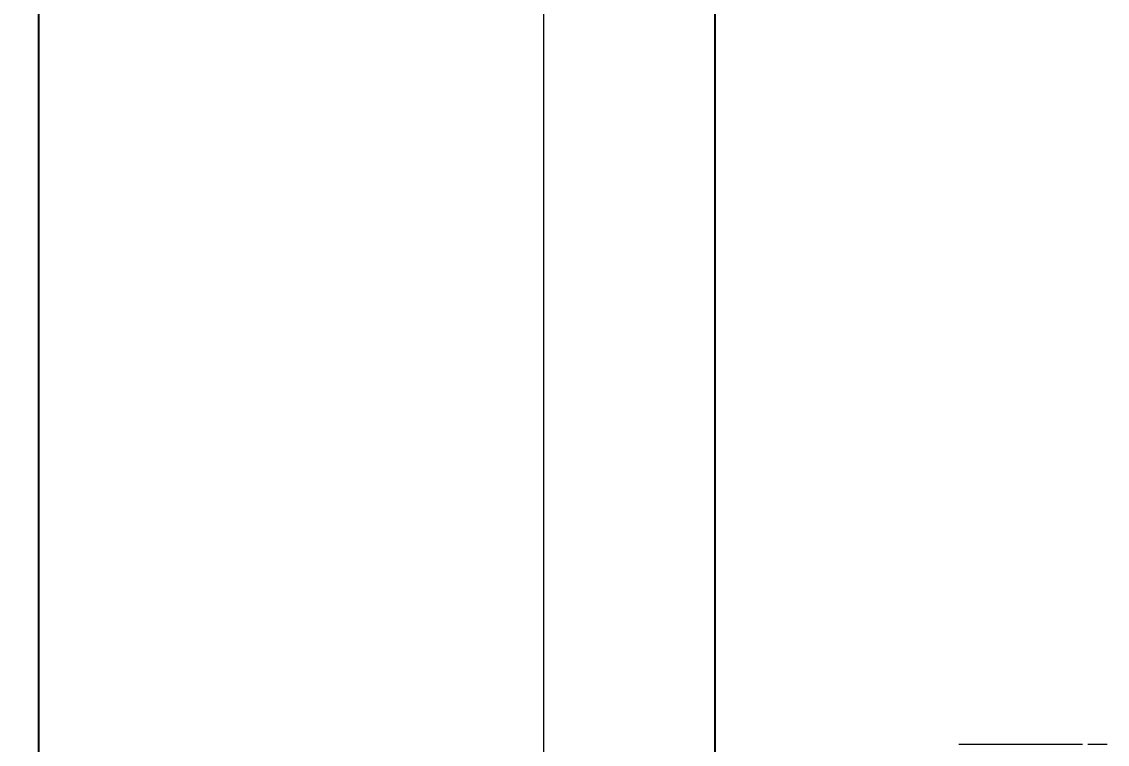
# Model space of a CAD drawing. Header units: millimetres. Extents: x 789 to 1209, y -1278 to -684.
# Drawn here: x 1021.25 to 1064.11, y -918.59 to -890.07 of the extents above; entities that cross this region are included whole.
import ezdxf

# ---------------------------------------------------------------- set-up
doc = ezdxf.new("R2010")
doc.units = ezdxf.units.MM
doc.header["$LTSCALE"] = 0.1
doc.layers.get('0').update_dxf_attribs({"lineweight": 13})
doc.layers.add('DIM', color=3, linetype='Continuous', lineweight=9)
doc.styles.get("Standard").update_dxf_attribs({"font": 'arial.ttf'})
doc.dimstyles.new('ISO-25', dxfattribs={"dimtxt": 2.5, "dimasz": 2.5, "dimexe": 1.25, "dimexo": 0.625, "dimtad": 1, "dimlfac": 1.333333, "dimtxsty": 'Standard', "dimcen": 2.5, "dimadec": 0, "dimazin": 0, "dimtfac": 1, "dimtmove": 0, "dimatfit": 3, "dimfxl": 0, "dimarcsym": 0})

# ---------------------------------------------------------------- blocks, each defined once
blk = doc.blocks.new('*D3')
at = {"layer": 'Defpoints', "color": 0}
for p in [(1048.635, -815.563), (1054.969, -815.563), (1054.969, -928.038)]:
    blk.add_point(p, dxfattribs=at)
at = {"layer": 'DIM', "color": 0, "linetype": 'ByBlock', "lineweight": -2}
for p, q in [((1054.344, -815.563), (1047.385, -815.563)), ((1048.635, -924.038), (1048.635, -819.563)), ((1054.344, -928.038), (1047.385, -928.038))]:
    blk.add_line(p, q, dxfattribs=at)
at = {"layer": 'DIM', "color": 0}
for points in [[(1047.969, -819.563), (1049.302, -819.563), (1048.635, -815.563)], [(1047.969, -924.038), (1049.302, -924.038), (1048.635, -928.038)]]:
    blk.add_solid(points, dxfattribs=at)
at = {"layer": 'DIM', "color": 0, "insert": (1045.968, -871.801), "char_height": 4, "attachment_point": 5, "rotation": 90}
blk.add_mtext('150', dxfattribs=at)
blk = doc.blocks.new('*D4')
at = {"layer": 'Defpoints', "color": 0}
for p in [(1021.936, -798.559), (1023.274, -798.559), (1023.274, -945.043)]:
    blk.add_point(p, dxfattribs=at)
at = {"layer": 'DIM', "color": 0, "linetype": 'ByBlock', "lineweight": -2}
for p, q in [((1022.649, -798.559), (1020.686, -798.559)), ((1021.936, -941.043), (1021.936, -802.559)), ((1022.649, -945.043), (1020.686, -945.043))]:
    blk.add_line(p, q, dxfattribs=at)
at = {"layer": 'DIM', "color": 0}
for points in [[(1021.269, -802.559), (1022.602, -802.559), (1021.936, -798.559)], [(1021.269, -941.043), (1022.602, -941.043), (1021.936, -945.043)]]:
    blk.add_solid(points, dxfattribs=at)
at = {"layer": 'DIM', "color": 0, "insert": (1019.269, -824.414), "char_height": 4, "attachment_point": 5, "rotation": 90}
blk.add_mtext('150~200', dxfattribs=at)
blk = doc.blocks.new('*D7')
at = {"layer": 'Defpoints', "color": 0}
for p in [(1186.018, -871.801), (1041.868, -965.663), (1186.018, -991.188)]:
    blk.add_point(p, dxfattribs=at)
at = {"layer": 'DIM', "color": 0, "linetype": 'ByBlock', "lineweight": -2}
for p, q in [((1186.018, -872.426), (1186.018, -992.438)), ((1041.868, -966.288), (1041.868, -992.438)), ((1045.868, -991.188), (1182.018, -991.188))]:
    blk.add_line(p, q, dxfattribs=at)
at = {"layer": 'DIM', "color": 0}
for points in [[(1045.868, -990.521), (1045.868, -991.855), (1041.868, -991.188)], [(1182.018, -990.521), (1182.018, -991.855), (1186.018, -991.188)]]:
    blk.add_solid(points, dxfattribs=at)
at = {"layer": 'DIM', "color": 0, "insert": (1113.943, -988.159), "char_height": 4, "attachment_point": 5}
blk.add_mtext('192,2', dxfattribs=at)

msp = doc.modelspace()

# ---------------------------------------------------------------- linework, layer by layer
msp.add_line((1041.868, -1155.19), (1041.868, -744.108))
at = {"color": 7, "linetype": 'Continuous'}
for p, q in [((1058.259, -918.59), (1063.139, -918.59)), ((1063.347, -918.59), (1064.114, -918.59))]:
    msp.add_line(p, q, dxfattribs=at)

# ---------------------------------------------------------------- dimensions: what is measured, and where the dimension line sits
at = {"layer": 'DIM'}
dim = msp.add_linear_dim(base=(1021.936, -798.559), p1=(1023.274, -945.043), p2=(1023.274, -798.559), angle=90, text='150~200', dimstyle='ISO-25', override={"dimtxt": 4, "dimasz": 4, "dimdec": 1, "dimlfac": 1.333333, "dimtdec": 1, "dimfxl": 1.25, "dimarcsym": 1}, dxfattribs=at)
dim.commit()
dim.dimension.update_dxf_attribs({"geometry": '*D4', "text_midpoint": (1021.936, -824.414), "dimtype": 160})
dim = msp.add_linear_dim(base=(1048.635, -815.563), p1=(1054.969, -928.038), p2=(1054.969, -815.563), angle=90, dimstyle='ISO-25', override={"dimtxt": 4, "dimasz": 4, "dimdec": 1, "dimlfac": 1.333333, "dimtdec": 1, "dimfxl": 1.25, "dimarcsym": 1}, dxfattribs=at)
dim.commit()
dim.dimension.update_dxf_attribs({"geometry": '*D3', "text_midpoint": (1045.968, -871.801)})
dim = msp.add_linear_dim(base=(1186.018, -991.188), p1=(1041.868, -965.663), p2=(1186.018, -871.801), dimstyle='ISO-25', override={"dimtxt": 4, "dimasz": 4, "dimdec": 1, "dimlfac": 1.333333, "dimtdec": 1, "dimfxl": 1.25, "dimarcsym": 1}, dxfattribs=at)
dim.commit()
dim.dimension.update_dxf_attribs({"geometry": '*D7', "text_midpoint": (1113.943, -988.159)})

doc.saveas('drawing.dxf')
